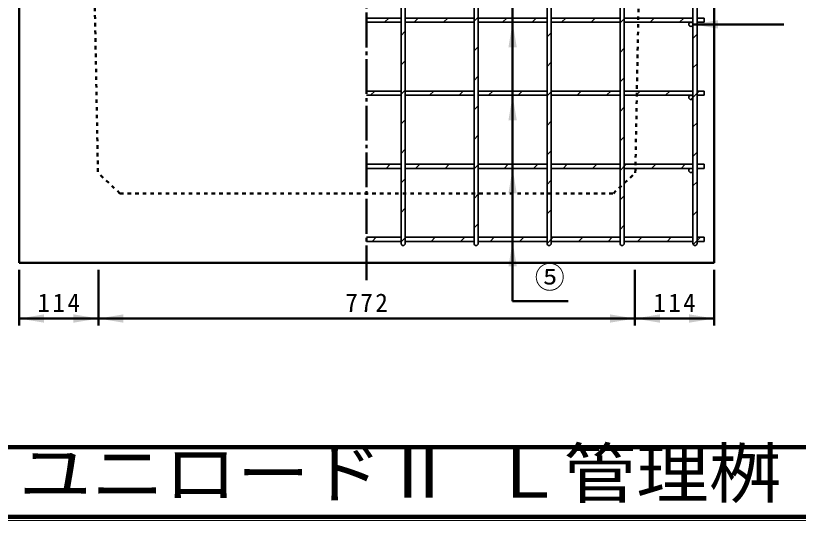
# Model space of a CAD drawing. Units: millimetres, scale not verified. Extents: x 100 to 4105, y 100 to 2870.
# Drawn here: x 2009 to 3135, y 100 to 826 of the extents above; entities that cross this region are included whole.
import ezdxf
from ezdxf.enums import TextEntityAlignment as Align

# ---------------------------------------------------------------- set-up
doc = ezdxf.new("R2010")
doc.units = ezdxf.units.MM
doc.header["$LTSCALE"] = 5
doc.linetypes.add('USER1', pattern=[13.4, 10, -1.2, 1, -1.2])
doc.linetypes.add('USER2', pattern=[2.2, 1, -1.2])
doc.layers.add('V-nasSTD', color=7, linetype='Continuous', lineweight=35)
doc.styles.add('ＭＳ ゴシック', font='')
doc.styles.get('ＭＳ ゴシック').set_extended_font_data('MS Gothic')

msp = doc.modelspace()

# ---------------------------------------------------------------- hatches: boundary and pattern name
at = {"layer": 'V-nasSTD'}
for points in [[(2718.106, 780.244), (2724.106, 816.244), (2730.106, 780.244)], [(3019.606, 819.244), (2983.606, 813.244), (3019.606, 807.244)], [(2718.106, 675.244), (2724.106, 711.244), (2730.106, 675.244)], [(2718.106, 570.244), (2724.106, 606.244), (2730.106, 570.244)], [(2718.106, 465.244), (2724.106, 501.244), (2730.106, 465.244)], [(2050.106, 396.244), (2014.106, 390.244), (2050.106, 384.244)], [(2092.106, 384.244), (2128.106, 390.244), (2092.106, 396.244)], [(2164.106, 396.244), (2128.106, 390.244), (2164.106, 384.244)], [(2864.106, 384.244), (2900.106, 390.244), (2864.106, 396.244)], [(2936.106, 396.244), (2900.106, 390.244), (2936.106, 384.244)], [(2978.106, 384.244), (3014.106, 390.244), (2978.106, 396.244)]]:
    msp.add_hatch(color=256, dxfattribs=at).paths.add_polyline_path(points)

# ---------------------------------------------------------------- linework, layer by layer
at = {"layer": 'V-nasSTD', "linetype": 'USER1', "lineweight": 50}
msp.add_line((2514.106, 445.244), (2514.106, 1511.244), dxfattribs=at)
at = {"layer": 'V-nasSTD', "lineweight": 50}
for p, q in [((2014.106, 1310.244), (2014.106, 470.244)), ((3014.106, 1310.244), (3014.106, 470.244)), ((2724.106, 415.244), (2724.106, 1276.244)), ((2983.606, 813.244), (3114.106, 813.244)), ((2014.106, 470.244), (3014.106, 470.244)), ((2014.106, 460.244), (2014.106, 380.244)), ((2128.106, 460.244), (2128.106, 380.244)), ((2900.106, 460.244), (2900.106, 380.244)), ((3014.106, 460.244), (3014.106, 380.244)), ((2724.106, 415.244), (2804.106, 415.244)), ((2014.106, 390.244), (2128.106, 390.244)), ((2128.106, 390.244), (2900.106, 390.244)), ((2900.106, 390.244), (3014.106, 390.244))]:
    msp.add_line(p, q, dxfattribs=at)
at = {"layer": 'V-nasSTD', "linetype": 'USER2', "lineweight": 50}
for p, q in [((2114.106, 1310.244), (2127.546, 599.804)), ((2900.665, 599.804), (2914.106, 1310.244)), ((2159.106, 570.244), (2127.546, 599.804)), ((2869.106, 570.244), (2900.665, 599.804)), ((2159.106, 570.244), (2869.106, 570.244))]:
    msp.add_line(p, q, dxfattribs=at)
at = {"layer": 'V-nasSTD'}
for p, q in [((2563.606, 1288.244), (2563.606, 498.244)), ((2569.606, 1288.244), (2569.606, 498.244)), ((2668.606, 1288.244), (2668.606, 498.244)), ((2674.606, 1288.244), (2674.606, 498.244)), ((2773.606, 1288.244), (2773.606, 498.244)), ((2779.606, 1288.244), (2779.606, 498.244)), ((2878.606, 1288.244), (2878.606, 498.244)), ((2884.606, 1288.244), (2884.606, 498.244)), ((2983.606, 1288.244), (2983.606, 498.244)), ((2989.606, 1288.244), (2989.606, 498.244)), ((2563.606, 921.244), (2563.606, 822.244)), ((2569.606, 921.244), (2569.606, 822.244)), ((2668.606, 822.244), (2668.606, 921.244)), ((2674.606, 921.244), (2674.606, 822.244)), ((2773.606, 822.244), (2773.606, 921.244)), ((2779.606, 921.244), (2779.606, 822.244)), ((2878.606, 822.244), (2878.606, 921.244)), ((2884.606, 921.244), (2884.606, 822.244)), ((2983.606, 822.244), (2983.606, 921.244)), ((2989.606, 822.244), (2989.606, 921.244)), ((2563.606, 822.244), (2514.106, 822.244)), ((2563.606, 822.244), (2514.106, 822.244)), ((2539.983, 816.244), (2545.983, 822.244)), ((2668.606, 822.244), (2569.606, 822.244)), ((2569.606, 822.244), (2668.606, 822.244)), ((2582.409, 816.244), (2588.409, 822.244)), ((2624.836, 816.244), (2630.836, 822.244)), ((2667.262, 816.244), (2674.606, 823.588)), ((2773.606, 822.244), (2674.606, 822.244)), ((2674.606, 822.244), (2773.606, 822.244)), ((2709.689, 816.244), (2715.689, 822.244)), ((2752.115, 816.244), (2758.115, 822.244)), ((2878.606, 822.244), (2779.606, 822.244)), ((2779.606, 822.244), (2878.606, 822.244)), ((2794.541, 816.244), (2800.541, 822.244)), ((2836.968, 816.244), (2842.968, 822.244)), ((2878.606, 815.456), (2885.394, 822.244)), ((2983.606, 822.244), (2884.606, 822.244)), ((2884.606, 822.244), (2983.606, 822.244)), ((2921.821, 816.244), (2927.821, 822.244)), ((2964.247, 816.244), (2970.247, 822.244)), ((2989.606, 822.244), (2999.606, 822.244)), ((2999.606, 822.244), (2989.606, 822.244)), ((2999.606, 822.244), (2999.606, 816.244)), ((2999.606, 816.244), (2999.606, 822.244)), ((2563.606, 816.244), (2514.106, 816.244)), ((2514.106, 816.244), (2563.606, 816.244)), ((2563.606, 816.244), (2563.606, 717.244)), ((2668.606, 816.244), (2569.606, 816.244)), ((2569.606, 816.244), (2569.606, 717.244)), ((2668.606, 816.244), (2569.606, 816.244)), ((2668.606, 717.244), (2668.606, 816.244)), ((2773.606, 816.244), (2674.606, 816.244)), ((2674.606, 816.244), (2674.606, 717.244)), ((2773.606, 816.244), (2674.606, 816.244)), ((2773.606, 717.244), (2773.606, 816.244)), ((2878.606, 816.244), (2779.606, 816.244)), ((2779.606, 816.244), (2779.606, 717.244)), ((2878.606, 816.244), (2779.606, 816.244)), ((2878.606, 717.244), (2878.606, 816.244)), ((2983.606, 816.244), (2884.606, 816.244)), ((2884.606, 816.244), (2884.606, 717.244)), ((2980.606, 816.244), (2884.606, 816.244)), ((2980.606, 816.244), (2983.606, 816.244)), ((2983.606, 816.244), (2980.606, 816.244)), ((2983.606, 813.244), (2983.606, 816.244)), ((2983.606, 717.244), (2983.606, 813.244)), ((2989.606, 816.244), (2999.606, 816.244)), ((2989.606, 717.244), (2989.606, 816.244)), ((2989.606, 816.244), (2999.606, 816.244)), ((2563.606, 797.441), (2569.606, 803.441)), ((2773.606, 795.309), (2779.606, 801.309)), ((2983.606, 793.177), (2989.606, 799.177)), ((2668.606, 775.161), (2674.606, 781.161)), ((2878.606, 773.029), (2884.606, 779.029)), ((2563.606, 755.014), (2569.606, 761.014)), ((2773.606, 752.882), (2779.606, 758.882)), ((2983.606, 750.75), (2989.606, 756.75)), ((2668.606, 732.735), (2674.606, 738.735)), ((2878.606, 730.603), (2884.606, 736.603)), ((2563.606, 717.244), (2514.106, 717.244)), ((2563.606, 717.244), (2514.106, 717.244)), ((2563.606, 711.244), (2514.106, 711.244)), ((2514.106, 711.244), (2563.606, 711.244)), ((2519.836, 711.244), (2525.836, 717.244)), ((2562.262, 711.244), (2569.606, 718.588)), ((2563.606, 711.244), (2563.606, 612.244)), ((2668.606, 717.244), (2569.606, 717.244)), ((2569.606, 717.244), (2668.606, 717.244)), ((2668.606, 711.244), (2569.606, 711.244)), ((2569.606, 711.244), (2569.606, 612.244)), ((2668.606, 711.244), (2569.606, 711.244)), ((2604.689, 711.244), (2610.689, 717.244)), ((2647.115, 711.244), (2653.115, 717.244)), ((2668.606, 612.244), (2668.606, 711.244)), ((2773.606, 717.244), (2674.606, 717.244)), ((2674.606, 717.244), (2773.606, 717.244)), ((2773.606, 711.244), (2674.606, 711.244)), ((2674.606, 711.244), (2674.606, 612.244)), ((2773.606, 711.244), (2674.606, 711.244)), ((2689.541, 711.244), (2695.541, 717.244)), ((2731.968, 711.244), (2737.968, 717.244)), ((2773.606, 710.456), (2780.394, 717.244)), ((2773.606, 612.244), (2773.606, 711.244)), ((2878.606, 717.244), (2779.606, 717.244)), ((2779.606, 717.244), (2878.606, 717.244)), ((2878.606, 711.244), (2779.606, 711.244)), ((2779.606, 711.244), (2779.606, 612.244)), ((2878.606, 711.244), (2779.606, 711.244)), ((2816.821, 711.244), (2822.821, 717.244)), ((2859.247, 711.244), (2865.247, 717.244)), ((2878.606, 612.244), (2878.606, 711.244)), ((2983.606, 717.244), (2884.606, 717.244)), ((2884.606, 717.244), (2983.606, 717.244)), ((2983.606, 711.244), (2884.606, 711.244)), ((2884.606, 711.244), (2884.606, 612.244)), ((2980.606, 711.244), (2884.606, 711.244)), ((2901.673, 711.244), (2907.673, 717.244)), ((2944.1, 711.244), (2950.1, 717.244)), ((2980.606, 711.244), (2983.606, 711.244)), ((2983.606, 711.244), (2980.606, 711.244)), ((2983.606, 708.324), (2992.526, 717.244)), ((2983.606, 708.244), (2983.606, 711.244)), ((2989.606, 717.244), (2999.606, 717.244)), ((2999.606, 717.244), (2989.606, 717.244)), ((2989.606, 711.244), (2999.606, 711.244)), ((2989.606, 612.244), (2989.606, 711.244)), ((2989.606, 711.244), (2999.606, 711.244)), ((2999.606, 717.244), (2999.606, 711.244)), ((2999.606, 711.244), (2999.606, 717.244)), ((2980.527, 705.245), (2983.605, 708.323)), ((2983.606, 612.244), (2983.606, 708.244)), ((2668.606, 690.309), (2674.606, 696.309)), ((2878.606, 688.177), (2884.606, 694.177)), ((2563.606, 670.161), (2569.606, 676.161)), ((2773.606, 668.029), (2779.606, 674.029)), ((2983.606, 665.897), (2989.606, 671.897)), ((2668.606, 647.882), (2674.606, 653.882)), ((2878.606, 645.75), (2884.606, 651.75)), ((2563.606, 627.735), (2569.606, 633.735)), ((2773.606, 625.603), (2779.606, 631.603)), ((2983.606, 623.471), (2989.606, 629.471)), ((2563.606, 612.244), (2514.106, 612.244)), ((2563.606, 612.244), (2514.106, 612.244)), ((2542.115, 606.244), (2548.115, 612.244)), ((2668.606, 612.244), (2569.606, 612.244)), ((2569.606, 612.244), (2668.606, 612.244)), ((2584.541, 606.244), (2590.541, 612.244)), ((2626.968, 606.244), (2632.968, 612.244)), ((2668.606, 605.456), (2675.394, 612.244)), ((2773.606, 612.244), (2674.606, 612.244)), ((2674.606, 612.244), (2773.606, 612.244)), ((2711.821, 606.244), (2717.821, 612.244)), ((2754.247, 606.244), (2760.247, 612.244)), ((2878.606, 612.244), (2779.606, 612.244)), ((2779.606, 612.244), (2878.606, 612.244)), ((2796.673, 606.244), (2802.673, 612.244)), ((2839.1, 606.244), (2845.1, 612.244)), ((2878.606, 603.324), (2887.526, 612.244)), ((2983.606, 612.244), (2884.606, 612.244)), ((2884.606, 612.244), (2983.606, 612.244)), ((2923.953, 606.244), (2929.953, 612.244)), ((2966.379, 606.244), (2972.379, 612.244)), ((2989.606, 612.244), (2999.606, 612.244)), ((2999.606, 612.244), (2989.606, 612.244)), ((2999.606, 612.244), (2999.606, 606.244)), ((2999.606, 606.244), (2999.606, 612.244)), ((2563.606, 606.244), (2514.106, 606.244)), ((2514.106, 606.244), (2563.606, 606.244)), ((2563.606, 606.244), (2563.606, 507.244)), ((2668.606, 606.244), (2569.606, 606.244)), ((2569.606, 606.244), (2569.606, 507.244)), ((2668.606, 606.244), (2569.606, 606.244)), ((2668.606, 507.244), (2668.606, 606.244)), ((2773.606, 606.244), (2674.606, 606.244)), ((2674.606, 606.244), (2674.606, 507.244)), ((2773.606, 606.244), (2674.606, 606.244)), ((2773.606, 507.244), (2773.606, 606.244)), ((2878.606, 606.244), (2779.606, 606.244)), ((2779.606, 606.244), (2779.606, 507.244)), ((2878.606, 606.244), (2779.606, 606.244)), ((2878.606, 507.244), (2878.606, 606.244)), ((2983.606, 606.244), (2884.606, 606.244)), ((2884.606, 606.244), (2884.606, 507.244)), ((2980.606, 606.244), (2884.606, 606.244)), ((2980.606, 606.244), (2983.606, 606.244)), ((2983.606, 606.244), (2980.606, 606.244)), ((2983.606, 603.244), (2983.606, 606.244)), ((2983.606, 507.244), (2983.606, 603.244)), ((2989.606, 606.244), (2999.606, 606.244)), ((2989.606, 507.244), (2989.606, 606.244)), ((2989.606, 606.244), (2999.606, 606.244)), ((2563.606, 585.309), (2569.606, 591.309)), ((2773.606, 583.177), (2779.606, 589.177)), ((2983.606, 581.045), (2989.606, 587.045)), ((2668.606, 563.029), (2674.606, 569.029)), ((2878.606, 560.897), (2884.606, 566.897)), ((2563.606, 542.882), (2569.606, 548.882)), ((2773.606, 540.75), (2779.606, 546.75)), ((2983.606, 538.618), (2989.606, 544.618)), ((2668.606, 520.603), (2674.606, 526.603)), ((2878.606, 518.471), (2884.606, 524.471)), ((2563.606, 507.244), (2514.106, 507.244)), ((2563.606, 507.244), (2514.106, 507.244)), ((2521.968, 501.244), (2527.968, 507.244)), ((2563.606, 500.456), (2570.394, 507.244)), ((2668.606, 507.244), (2569.606, 507.244)), ((2569.606, 507.244), (2668.606, 507.244)), ((2606.821, 501.244), (2612.821, 507.244)), ((2649.247, 501.244), (2655.247, 507.244)), ((2773.606, 507.244), (2674.606, 507.244)), ((2674.606, 507.244), (2773.606, 507.244)), ((2691.673, 501.244), (2697.673, 507.244)), ((2734.1, 501.244), (2740.1, 507.244)), ((2773.606, 498.324), (2782.526, 507.244)), ((2878.606, 507.244), (2779.606, 507.244)), ((2779.606, 507.244), (2878.606, 507.244)), ((2818.953, 501.244), (2824.953, 507.244)), ((2861.379, 501.244), (2867.379, 507.244)), ((2983.606, 507.244), (2884.606, 507.244)), ((2884.606, 507.244), (2983.606, 507.244)), ((2903.805, 501.244), (2909.805, 507.244)), ((2946.232, 501.244), (2952.232, 507.244)), ((2984.064, 496.65), (2994.658, 507.244)), ((2989.606, 507.244), (2999.606, 507.244)), ((2999.606, 507.244), (2989.606, 507.244)), ((2999.606, 507.244), (2999.606, 501.244)), ((2999.606, 501.244), (2999.606, 507.244)), ((2563.606, 501.244), (2514.106, 501.244)), ((2514.106, 501.244), (2563.606, 501.244)), ((2563.606, 501.244), (2563.606, 498.244)), ((2668.606, 501.244), (2569.606, 501.244)), ((2569.606, 498.244), (2569.606, 501.244)), ((2569.606, 501.244), (2668.606, 501.244)), ((2668.606, 501.244), (2668.606, 498.244)), ((2773.606, 501.244), (2674.606, 501.244)), ((2674.606, 498.244), (2674.606, 501.244)), ((2674.606, 501.244), (2773.606, 501.244)), ((2773.606, 501.244), (2773.606, 498.244)), ((2878.606, 501.244), (2779.606, 501.244)), ((2779.606, 498.244), (2779.606, 501.244)), ((2779.606, 501.244), (2878.606, 501.244)), ((2878.606, 498.244), (2878.606, 501.244)), ((2878.606, 501.244), (2878.606, 498.244)), ((2983.606, 501.244), (2884.606, 501.244)), ((2884.606, 501.244), (2884.606, 498.244)), ((2884.606, 498.244), (2884.606, 501.244)), ((2884.606, 501.244), (2983.606, 501.244)), ((2983.606, 501.244), (2983.606, 498.244)), ((2989.606, 501.244), (2999.606, 501.244)), ((2989.606, 498.244), (2989.606, 501.244)), ((2989.606, 501.244), (2999.606, 501.244))]:
    msp.add_line(p, q, dxfattribs=at)
at = {"layer": 'V-nasSTD', "lineweight": 100}
for p, q in [((105, 205), (4100, 205)), ((105, 105), (4100, 105))]:
    msp.add_line(p, q, dxfattribs=at)
at = {"layer": 'V-nasSTD', "lineweight": 13}
msp.add_lwpolyline([(100, 100), (100, 2870), (4105, 2870), (4105, 100)], close=True, dxfattribs=at)
at = {"layer": 'V-nasSTD'}
for centre in [(2980.606, 813.244), (2980.606, 708.244), (2980.606, 603.244)]:
    msp.add_circle(centre, 3, dxfattribs=at)
for centre, start, end in [((2980.606, 813.244), 90, 0), ((2980.606, 813.244), 0, 90), ((2980.606, 708.244), 90, 0), ((2980.606, 708.244), 0, 90), ((2980.606, 603.244), 90, 0), ((2980.606, 603.244), 0, 90), ((2566.606, 498.244), 180, 0), ((2566.606, 498.244), 180, 0), ((2671.606, 498.244), 180, 0), ((2671.606, 498.244), 180, 0), ((2776.606, 498.244), 180, 0), ((2776.606, 498.244), 180, 0), ((2881.606, 498.244), 180, 0), ((2881.606, 498.244), 180, 0), ((2986.606, 498.244), 180, 0), ((2986.606, 498.244), 180, 0)]:
    msp.add_arc(centre, 3, start, end, dxfattribs=at)

# ---------------------------------------------------------------- texts
at = {"layer": 'V-nasSTD', "style": 'ＭＳ ゴシック'}
msp.add_text('⑤', height=31.67, dxfattribs=at).set_placement((2755.906, 465.444), align=Align.TOP_LEFT)
at = {"layer": 'V-nasSTD', "style": 'ＭＳ ゴシック', "width": 1.1}
msp.add_text('ユニロードⅡ Ｌ管理桝', height=69.65, dxfattribs=at).set_placement((2013.75, 202.47), align=Align.TOP_LEFT)
at = {"layer": 'V-nasSTD', "char_height": 26.39, "attachment_point": 1, "style": 'ＭＳ ゴシック'}
for s, insert in [('\\T1.2;114', (2040.506, 426.244)), ('\\T1.2;772', (2483.506, 426.244)), ('\\T1.2;114', (2926.506, 426.244))]:
    msp.add_mtext(s, dxfattribs=dict(at, insert=insert))

doc.saveas('drawing.dxf')
